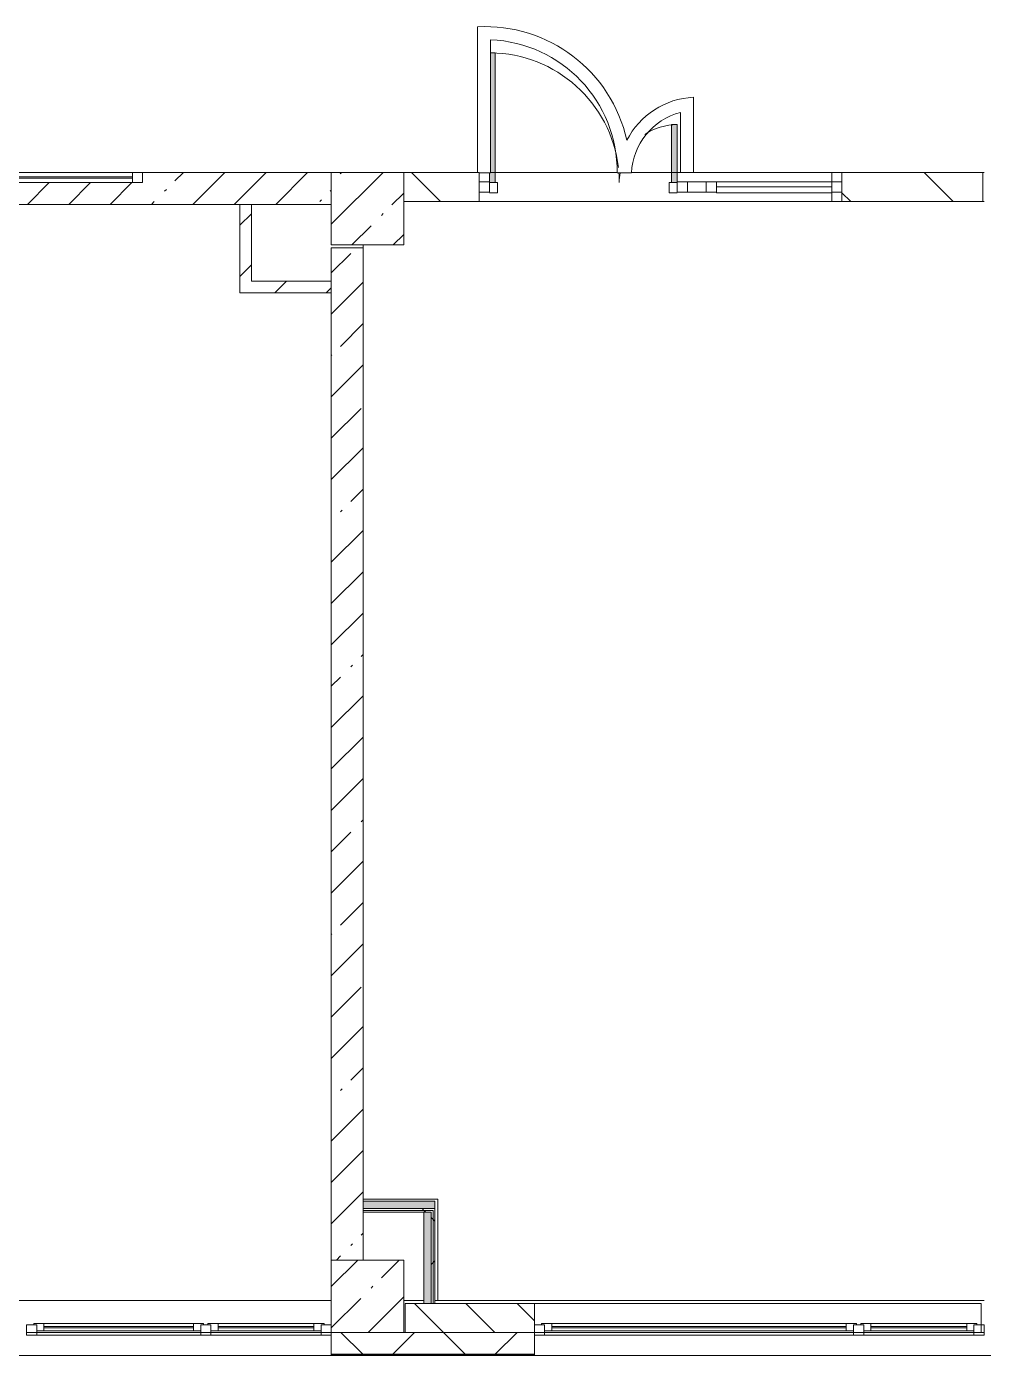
# Model space of a CAD drawing. Header units: millimetres. Extents: x -3129 to 197107, y -8553 to 29000.
# Drawn here: x 115407 to 122002, y -258 to 8906 of the extents above; entities that cross this region are included whole.
import ezdxf

# ---------------------------------------------------------------- set-up
doc = ezdxf.new("R2010")
doc.units = ezdxf.units.MM
for name, color, linetype, lineweight, true_color in [('A-DETL-GENF-8', 7, 'Continuous', 5, 0xaaaaaa), ('A-DOOR-3', 7, 'Continuous', 5, 0xaaaaaa), ('A-DOOR-4', 7, 'Continuous', 5, 0xe2e2e2), ('A-FLOR-3', 7, 'Continuous', 5, 0xaaaaaa), ('I-WALL-4', 7, 'Continuous', 5, 0xe7e7e7)]:
    doc.layers.add(name, color=color, linetype=linetype, lineweight=lineweight, true_color=true_color)
for name, color, linetype, lineweight in [('A-GLAZ-1', 7, 'Continuous', 5), ('A-GLAZ-CURT-2', 7, 'Continuous', 5), ('A-GLAZ-CWMG-4', 7, 'Continuous', 5), ('A-WALL', 7, 'Continuous', 9), ('A-WALL-6', 7, 'Continuous', 5), ('I-WALL-6', 7, 'Continuous', 5), ('S-COLS-2', 7, 'Continuous', 5)]:
    doc.layers.add(name, color=color, linetype=linetype, lineweight=lineweight)
pattern_1 = [(45, (70097.43, 0), (-285.123, 285.123), []), (45, (70382.56, 0), (-285.123, 285.123), [504.031, -100.806, 16.764, -84.042])]
pattern_2 = [(45, (70097.43, 0), (-176.7767, 176.7767), [])]
pattern_3 = [(45, (70097.4, 0), (-530.33, 530.33), []), (135, (70097.4, 0), (-530.33, -530.33), [])]

# ---------------------------------------------------------------- blocks, each defined once
blk = doc.blocks.new('BSC_Колонна _Прямоугольная - 500х500-V85-2_1_1_птичка')
at = {"layer": 'S-COLS-2'}
h = blk.add_hatch(dxfattribs=at)
h.set_pattern_fill('FP_108', color=256, style=0, pattern_type=2)
h.set_pattern_definition([(45, (-47660, -7650), (-285.123, 285.123), []), (45, (-47374.88, -7650), (-285.123, 285.123), [504.031, -100.806, 16.764, -84.042])])
h.paths.add_polyline_path([(-250, -250), (250, -250), (250, 250), (-250, 250), (-250, 100.3)])
for p, q in [((250, 250), (-250, 250)), ((-250, 250), (-250, -250)), ((250, -250), (250, 250)), ((-250, -250), (250, -250))]:
    blk.add_line(p, q, dxfattribs=at)
blk = doc.blocks.new('BSC_Колонна _Прямоугольная - 500х500-V92-2_1_1_птичка')
at = {"layer": 'S-COLS-2'}
h = blk.add_hatch(dxfattribs=at)
h.set_pattern_fill('FP_115', color=256, style=0, pattern_type=2)
h.set_pattern_definition([(45, (-47660, -150), (-285.123, 285.123), []), (45, (-47374.88, -150), (-285.123, 285.123), [504.031, -100.806, 16.764, -84.042])])
h.paths.add_polyline_path([(-250, -250), (250, -250), (250, 250), (-250, 250), (-250, 80.5)])
for p, q in [((250, 250), (-250, 250)), ((-250, 250), (-250, -250)), ((250, -250), (250, 250)), ((-250, -250), (250, -250))]:
    blk.add_line(p, q, dxfattribs=at)
blk = doc.blocks.new('120_Окно_СКБ_2Ст - 120_Окно_СКБ_2Ст 3100х2500 _мал_ створка слева-2_-V125-2_1_1_птичка')
at = {"layer": 'A-GLAZ-1'}
for p, q in [((-1550, -127), (-1550, -57)), ((-1550, -57), (-1480, -57)), ((1550, -57), (-1550, -57)), ((-1480, -57), (-1480, -127)), ((-720, -87), (-1480, -87)), ((-1480, -87), (-1480, -127)), ((-1430, -137), (-1430, -87)), ((-770, -137), (-770, -87)), ((-720, -127), (-720, -57)), ((-720, -57), (-650, -57)), ((-720, -127), (-720, -87)), ((-650, -57), (-650, -127)), ((1480, -87), (-650, -87)), ((-650, -87), (-650, -127)), ((-600, -137), (-600, -87)), ((1430, -137), (1430, -87)), ((1480, -127), (1480, -57)), ((1480, -57), (1550, -57)), ((1480, -127), (1480, -87)), ((1550, -57), (1550, -127)), ((-1480, -127), (-1550, -127)), ((-1550, -127), (-1500, -127)), ((-1480, -127), (-1500, -127)), ((-1500, -127), (-1500, -137)), ((-1500, -137), (-700, -137)), ((-700, -137), (-1500, -137)), ((-1430, -107), (-770, -107)), ((-770, -117), (-1430, -117)), ((-650, -127), (-720, -127)), ((-700, -127), (-720, -127)), ((-700, -127), (-670, -127)), ((-700, -137), (-700, -127)), ((-650, -127), (-670, -127)), ((-670, -127), (-670, -137)), ((-670, -137), (1500, -137)), ((1500, -137), (-670, -137)), ((-600, -107), (1430, -107)), ((1430, -117), (-600, -117)), ((1550, -127), (1480, -127)), ((1500, -127), (1480, -127)), ((1500, -127), (1550, -127)), ((1500, -137), (1500, -127))]:
    blk.add_line(p, q, dxfattribs=at)
blk = doc.blocks.new('120_Окно_СКБ_2Ст - 120_Окно_СКБ_2Ст 2100х2500 _мал створка СЛЕВА_-V127-2_1_1_птичка')
at = {"layer": 'A-GLAZ-1'}
for p, q in [((-1050, -127), (-1050, -57)), ((-1050, -57), (-980, -57)), ((1050, -57), (-1050, -57)), ((-980, -57), (-980, -127)), ((-220, -87), (-980, -87)), ((-980, -87), (-980, -127)), ((-930, -137), (-930, -87)), ((-270, -137), (-270, -87)), ((-220, -127), (-220, -57)), ((-220, -57), (-150, -57)), ((-220, -127), (-220, -87)), ((-150, -57), (-150, -127)), ((980, -87), (-150, -87)), ((-150, -87), (-150, -127)), ((-100, -137), (-100, -87)), ((930, -137), (930, -87)), ((980, -127), (980, -57)), ((980, -57), (1050, -57)), ((980, -127), (980, -87)), ((1050, -57), (1050, -127)), ((-980, -127), (-1050, -127)), ((-1050, -127), (-1000, -127)), ((-980, -127), (-1000, -127)), ((-1000, -127), (-1000, -137)), ((-1000, -137), (-200, -137)), ((-200, -137), (-1000, -137)), ((-930, -107), (-270, -107)), ((-270, -117), (-930, -117)), ((-150, -127), (-220, -127)), ((-200, -127), (-220, -127)), ((-200, -127), (-170, -127)), ((-200, -137), (-200, -127)), ((-150, -127), (-170, -127)), ((-170, -127), (-170, -137)), ((-170, -137), (1000, -137)), ((1000, -137), (-170, -137)), ((-100, -107), (930, -107)), ((930, -117), (-100, -117)), ((1050, -127), (980, -127)), ((1000, -127), (980, -127)), ((1000, -127), (1050, -127)), ((1000, -137), (1000, -127))]:
    blk.add_line(p, q, dxfattribs=at)
blk = doc.blocks.new('120_Окно_СКБ_1Ст - 120_Окно_СКБ_1Ст 400х1200 EI30-24228621-2_1_1_птичка')
at = {"layer": 'A-GLAZ-1'}
for p, q in [((-600, 40), (-600, 110)), ((-600, 110), (-530, 110)), ((600, 110), (-600, 110)), ((-530, 110), (-530, 40)), ((530, 40), (530, 110)), ((530, 110), (600, 110)), ((600, 110), (600, 40)), ((-530, 40), (-600, 40)), ((-600, 40), (600, 40)), ((530, 80), (-530, 80)), ((530, 70), (-530, 70)), ((600, 40), (530, 40))]:
    blk.add_line(p, q, dxfattribs=at)
blk = doc.blocks.new('Прямоугольный импост - 50 x 70 мм-V235-2_1_1_птичка')
at = {"layer": 'A-GLAZ-CWMG-4'}
for p, q in [((-70, 35), (0, 35)), ((-70, -35), (-70, 35)), ((0, 35), (0, -35)), ((0, -35), (-70, -35))]:
    blk.add_line(p, q, dxfattribs=at)
blk = doc.blocks.new('Дверь_Витражная_остекление_ - ДВН_ДАО_Главный вход_1200 в свету-V243-2_1_1_птичка')
at = {"layer": 'A-DOOR-4'}
for points in [[(-639.4, 30), (-607.5, 30), (-607.5, 925), (-639.4, 925), (-639.4, 97), (-647.5, 97), (-647.5, 30)], [(647.5, 30), (647.5, 430), (607.5, 430), (607.5, 30)]]:
    blk.add_hatch(color=256, dxfattribs=at).paths.add_polyline_path(points)
at = {"layer": 'A-DETL-GENF-8'}
for p, q in [((-607.5, 925), (-639.4, 925)), ((-607.5, 30), (-607.5, 925)), ((647.5, 430), (607.5, 430)), ((607.5, 430), (607.5, 30)), ((647.5, 35), (647.5, 430)), ((-647.5, 97), (-647.5, 35)), ((-647.5, 30), (-607.5, 30)), ((-592.5, 30), (-647.5, 30)), ((-592.5, -40), (-592.5, 30)), ((592.5, -40), (592.5, 30)), ((592.5, 30), (647.5, 30)), ((607.5, 30), (647.5, 30)), ((-647.5, -40), (-592.5, -40)), ((647.5, -40), (592.5, -40))]:
    blk.add_line(p, q, dxfattribs=at)
at = {"layer": 'A-DOOR-3'}
for p, q in [((647.5, 430), (647.5, 35)), ((-647.5, 97), (-647.5, 35))]:
    blk.add_line(p, q, dxfattribs=at)
for centre, radius, start, end in [((-647.5, 30), 895, 6.64416, 89.47443), ((647.5, 30), 400, 90, 124.04878), ((-647.5, 30), 895, 360, 4.36056), ((647.5, 30), 400, 170.15178, 180)]:
    blk.add_arc(centre, radius, start, end, dxfattribs=at)
blk = doc.blocks.new('Системная панель - Стемалит - 40мм-V237-2_1_1_птичка')
at = {"layer": 'A-GLAZ-CURT-2'}
for p, q in [((65, 35), (-65, 35)), ((-65, 35), (-65, -35)), ((65, -35), (65, 35)), ((-65, -35), (65, -35))]:
    blk.add_line(p, q, dxfattribs=at)
blk = doc.blocks.new('Прямоугольный импост - 50 x 70 мм-V238-2_1_1_птичка')
at = {"layer": 'A-GLAZ-CWMG-4'}
for p, q in [((-35, 35), (35, 35)), ((-35, -35), (-35, 35)), ((35, 35), (35, -35)), ((35, -35), (-35, -35))]:
    blk.add_line(p, q, dxfattribs=at)
blk = doc.blocks.new('Прямоугольный импост - 50 x 70 мм-V239-2_1_1_птичка')
at = {"layer": 'A-GLAZ-CWMG-4'}
for p, q in [((0, 35), (-70, 35)), ((-70, 35), (-70, -35)), ((0, -35), (0, 35)), ((-70, -35), (0, -35))]:
    blk.add_line(p, q, dxfattribs=at)
blk = doc.blocks.new('Системная панель - Стекло - 40мм-V244-2_1_1_птичка')
at = {"layer": 'A-GLAZ-CURT-2'}
for p, q in [((397.5, 0), (-397.5, 0)), ((-397.5, 0), (-397.5, -40)), ((397.5, -40), (397.5, 0)), ((-397.5, -40), (397.5, -40))]:
    blk.add_line(p, q, dxfattribs=at)
blk = doc.blocks.new('Прямоугольный импост - 50 x 70 мм-V241-2_1_1_птичка')
at = {"layer": 'A-GLAZ-CWMG-4'}
for p, q in [((-35, 35), (35, 35)), ((-35, -35), (-35, 35)), ((35, 35), (35, -35)), ((35, -35), (-35, -35))]:
    blk.add_line(p, q, dxfattribs=at)
blk = doc.blocks.new('Прямоугольный импост - 50 x 70 мм-V242-2_1_1_птичка')
at = {"layer": 'A-GLAZ-CWMG-4'}
blk.add_line((41991, 7835), (41196, 7835), dxfattribs=at)

msp = doc.modelspace()

# ---------------------------------------------------------------- hatches: boundary and pattern name
at = {"layer": 'A-WALL-6'}
h = msp.add_hatch(dxfattribs=at)
h.set_pattern_fill('FP_134', color=256, style=0, pattern_type=2)
h.set_pattern_definition([(135, (70097.43, 0), (-176.7767, -176.7767), [])])
h.paths.add_polyline_path([(118907.4, -100), (118907.4, 100), (118017.4, 100), (118017.4, -100), (118112.8, -100)])
h = msp.add_hatch(dxfattribs=at)
h.set_pattern_fill('FP_124', color=256, style=0, pattern_type=2)
h.set_pattern_definition([(45, (70097.43, 0), (-353.5534, 353.5534), []), (135, (70097.43, 0), (-353.5534, -353.5534), [])])
h.paths.add_polyline_path([(145797.4, -250), (145797.4, -100), (141657.4, -100), (141657.4, -250), (145010.9, -250)])
h.paths.add_polyline_path([(139445.7, -250), (140757.4, -250), (140757.4, -100), (137157.4, -100), (137157.4, -250), (137590.7, -250)])
h.paths.add_polyline_path([(128157.4, -250), (128907.4, -250), (128907.4, -100), (128157.4, -100)])
h.paths.add_polyline_path([(127007.4, -250), (127257.4, -250), (127257.4, -100), (126507.4, -100), (126507.4, -250), (126924.2, -250)])
h.paths.add_polyline_path([(131007.4, -250), (132157.4, -250), (132157.4, -100), (131007.4, -100)])
h.paths.add_polyline_path([(135257.4, -250), (136257.4, -250), (136257.4, -100), (135257.4, -100)])
h.paths.add_polyline_path([(113507.4, -250), (114133.8, -250), (114133.8, -100), (112757.4, -100), (112757.4, -250), (113475.2, -250)])
h.paths.add_polyline_path([(122007.4, -250), (123407.4, -250), (123407.4, -100), (122007.4, -100)])
h.paths.add_polyline_path([(118907.4, -250), (118907.4, -100), (117507.4, -100), (117507.4, -250), (118112.8, -250)])
h.paths.add_polyline_path([(115033.8, -250), (115407.4, -250), (115407.4, -100), (115033.8, -100)])
h.paths.add_polyline_path([(108857.4, -250), (109657.4, -250), (109657.4, -100), (108857.4, -100), (108857.4, -176.4)])
at = {"layer": 'I-WALL-4'}
for points in [[(118221.5, 755), (118221.5, 805), (117727.4, 805), (117727.4, 755), (118112.8, 755)], [(118196.5, 100), (118196.5, 730), (118146.5, 730), (118146.5, 100)]]:
    msp.add_hatch(color=256, dxfattribs=at).paths.add_polyline_path(points)
at = {"layer": 'I-WALL-6'}
h = msp.add_hatch(dxfattribs=at)
h.set_pattern_fill('FP_132', color=256, style=0, pattern_type=2)
h.set_pattern_definition(pattern_1)
h.paths.add_polyline_path([(115330.2, 7680), (117507.4, 7680), (117507.4, 7900), (116207.4, 7900), (116207.4, 7830), (115007.4, 7830), (115007.4, 7900), (113507.4, 7900), (113507.4, 7680), (114287.4, 7680)])
h = msp.add_hatch(dxfattribs=at)
h.set_pattern_fill('FP_135', color=256, style=0, pattern_type=2)
h.set_pattern_definition([(135, (70097.43, 0), (-353.5534, -353.5534), [])])
h.paths.add_polyline_path([(121997.4, 7700), (121997.4, 7900), (121027.4, 7900), (121027.4, 7700)])
h.paths.add_polyline_path([(118007.4, 7700), (118527.4, 7700), (118527.4, 7900), (118007.4, 7900), (118007.4, 7750.3)])
h = msp.add_hatch(dxfattribs=at)
h.set_pattern_fill('FP_136', color=256, style=0, pattern_type=2)
h.set_pattern_definition(pattern_2)
h.paths.add_polyline_path([(116957.4, 7070), (116957.4, 7680), (116877.4, 7680), (116877.4, 7070)])
h = msp.add_hatch(dxfattribs=at)
h.set_pattern_fill('FP_132', color=256, style=0, pattern_type=2)
h.set_pattern_definition(pattern_1)
h.paths.add_polyline_path([(117612.2, 400), (117727.4, 400), (117727.4, 7380), (117507.4, 7380), (117507.4, 400), (117610.2, 400)])
h = msp.add_hatch(dxfattribs=at)
h.set_pattern_fill('FP_136', color=256, style=0, pattern_type=2)
h.set_pattern_definition(pattern_2)
h.paths.add_polyline_path([(117507.4, 7070), (117507.4, 7150), (116957.4, 7150), (116957.4, 7070), (117185.3, 7070)])
h = msp.add_hatch(dxfattribs=at)
h.set_pattern_fill('FP_228', color=256, style=0, pattern_type=2)
h.set_pattern_definition(pattern_3)
h.paths.add_polyline_path([(118209, 742.5), (118221.5, 742.5), (118221.5, 755), (117727.4, 755), (117727.4, 742.5), (118112.8, 742.5)])
h = msp.add_hatch(dxfattribs=at)
h.set_pattern_fill('FP_228', color=256, style=0, pattern_type=2)
h.set_pattern_definition(pattern_3)
h.paths.add_polyline_path([(118196.5, 730), (118209, 730), (118209, 742.5), (117727.4, 742.5), (117727.4, 730), (118146.5, 730)])
h = msp.add_hatch(dxfattribs=at)
h.set_pattern_fill('FP_228', color=256, style=0, pattern_type=2)
h.set_pattern_definition(pattern_3)
h.paths.add_polyline_path([(118221.5, 100), (118221.5, 742.5), (118209, 742.5), (118209, 100)])
h = msp.add_hatch(dxfattribs=at)
h.set_pattern_fill('FP_228', color=256, style=0, pattern_type=2)
h.set_pattern_definition(pattern_3)
h.paths.add_polyline_path([(118209, 100), (118209, 730), (118196.5, 730), (118196.5, 100)])

# ---------------------------------------------------------------- linework, layer by layer
at = {"layer": 'A-FLOR-3'}
for p, q in [((118515.5, 8904.6), (118515.5, 7900)), ((118605.5, 7897), (118605.5, 8815.2)), ((120004.4, 7900), (120004.4, 8418.4)), ((119914.4, 8314.2), (119914.4, 7900)), ((118527.4, 7897), (118605.5, 7897)), ((118605.5, 7900), (119477.8, 7900)), ((119478, 7897), (119576, 7897)), ((119576.4, 7900), (121027.4, 7900)), ((120957.4, 7900), (120004.4, 7900)), ((120957.4, 7835), (120957.4, 7900)), ((121997.4, 7900), (122007.4, 7900)), ((120957.4, 7700), (120957.4, 7760)), ((122007.4, 7700), (121997.4, 7700)), ((117727.4, 7400), (117727.4, 7380)), ((117727.4, 820), (118241.5, 820)), ((118241.5, 820), (118241.5, 120))]:
    msp.add_line(p, q, dxfattribs=at)
for centre, radius, start, end in [((118568, 7906), 1000, 12.44956, 93.01125), ((118568, 7906), 910, 359.43333, 87.64026), ((120029.4, 7875), 544, 92.63401, 153.04618), ((120029.4, 7875), 454, 104.67311, 177.22246)]:
    msp.add_arc(centre, radius, start, end, dxfattribs=at)
at = {"layer": 'A-WALL'}
for p, q in [((116957.4, 7680), (116877.4, 7680)), ((117507.4, 7070), (117507.4, 7150)), ((117727.4, 805), (117727.4, 730)), ((117727.4, 755), (118221.5, 755)), ((117727.4, 742.5), (118209, 742.5)), ((118209, 100), (118209, 742.5)), ((118196.5, 730), (118146.5, 730)), ((118196.5, 100), (118196.5, 730)), ((118017.4, -100), (118907.4, -100)), ((117507.4, -250), (118907.4, -250)), ((117507.4, -253), (118907.4, -253))]:
    msp.add_line(p, q, dxfattribs=at)
at = {"layer": 'A-WALL-6'}
for p, q in [((118017.4, 100), (118017.4, -100)), ((118017.4, 100), (121987.4, 100)), ((118907.4, -258), (118907.4, 100)), ((121987.4, -100), (121987.4, 100)), ((117507.4, -100), (117507.4, -258)), ((118007.4, -100), (118017.4, -100)), ((128157.4, -258), (108857.4, -258))]:
    msp.add_line(p, q, dxfattribs=at)
at = {"layer": 'I-WALL-6'}
for p, q in [((117507.4, 7900), (116207.4, 7900)), ((118527.4, 7900), (118007.4, 7900)), ((118527.4, 7700), (118527.4, 7900)), ((118605.5, 7900), (119477.8, 7900)), ((119576.4, 7900), (119914.4, 7900)), ((120957.4, 7900), (121997.4, 7900)), ((121027.4, 7900), (121027.4, 7700)), ((121997.4, 7700), (121997.4, 7900)), ((121997.4, 7700), (118007.4, 7700)), ((114287.4, 7680), (116877.4, 7680)), ((116877.4, 7680), (116877.4, 7070)), ((116957.4, 7150), (116957.4, 7680)), ((116957.4, 7680), (117507.4, 7680)), ((117727.4, 7380), (117507.4, 7380)), ((117507.4, 7380), (117507.4, 7150)), ((117727.4, 805), (117727.4, 7380)), ((117507.4, 7150), (116957.4, 7150)), ((116877.4, 7070), (117507.4, 7070)), ((117507.4, 7070), (117507.4, 400)), ((118221.5, 805), (117727.4, 805)), ((118221.5, 100), (118221.5, 805)), ((117727.4, 400), (117727.4, 730)), ((117727.4, 730), (118146.5, 730)), ((118146.5, 730), (118146.5, 100)), ((113786.6, 120), (117507.4, 120)), ((118007.4, 120), (118146.5, 120)), ((118221.5, 120), (122007.4, 120)), ((117507.4, -100), (115407.4, -100)), ((122007.4, -100), (118907.4, -100))]:
    msp.add_line(p, q, dxfattribs=at)

# ---------------------------------------------------------------- block references
at = {"layer": 'A-DOOR-3'}
msp.add_blockref('Дверь_Витражная_остекление_ - ДВН_ДАО_Главный вход_1200 в свету-V243-2_1_1_птичка', (119244.9, 7800), dxfattribs=at)
at = {"layer": 'A-GLAZ-1'}
msp.add_blockref('120_Окно_СКБ_1Ст - 120_Окно_СКБ_1Ст 400х1200 EI30-24228621-2_1_1_птичка', (115607.4, 7790), dxfattribs=at)
at = {"layer": 'A-GLAZ-1', "rotation": 180}
for name, p in [('120_Окно_СКБ_2Ст - 120_Окно_СКБ_2Ст 2100х2500 _мал створка СЛЕВА_-V127-2_1_1_птичка', (116457.4, -175)), ('120_Окно_СКБ_2Ст - 120_Окно_СКБ_2Ст 3100х2500 _мал_ створка слева-2_-V125-2_1_1_птичка', (120457.4, -175))]:
    msp.add_blockref(name, p, dxfattribs=at)
at = {"layer": 'A-GLAZ-CURT-2'}
for name, p in [('Системная панель - Стемалит - 40мм-V237-2_1_1_птичка', (120027.4, 7800)), ('Системная панель - Стекло - 40мм-V244-2_1_1_птичка', (120559.9, 7800))]:
    msp.add_blockref(name, p, dxfattribs=at)
at = {"layer": 'A-GLAZ-CWMG-4', "rotation": 180}
msp.add_blockref('Прямоугольный импост - 50 x 70 мм-V239-2_1_1_птичка', (118527.4, 7800), dxfattribs=at)
at = {"layer": 'A-GLAZ-CWMG-4', "extrusion": (0, 0, -1), "rotation": 180}
for name, p in [('Прямоугольный импост - 50 x 70 мм-V238-2_1_1_птичка', (-119927.4, 7800)), ('Прямоугольный импост - 50 x 70 мм-V241-2_1_1_птичка', (-120127.4, 7800)), ('Прямоугольный импост - 50 x 70 мм-V235-2_1_1_птичка', (-121027.4, 7800))]:
    msp.add_blockref(name, p, dxfattribs=at)
at = {"layer": 'A-GLAZ-CWMG-4'}
msp.add_blockref('Прямоугольный импост - 50 x 70 мм-V242-2_1_1_птичка', (78966.4, 0), dxfattribs=at)
at = {"layer": 'S-COLS-2'}
for name, p in [('BSC_Колонна _Прямоугольная - 500х500-V85-2_1_1_птичка', (117757.4, 7650)), ('BSC_Колонна _Прямоугольная - 500х500-V92-2_1_1_птичка', (117757.4, 150))]:
    msp.add_blockref(name, p, dxfattribs=at)

doc.saveas('drawing.dxf')
